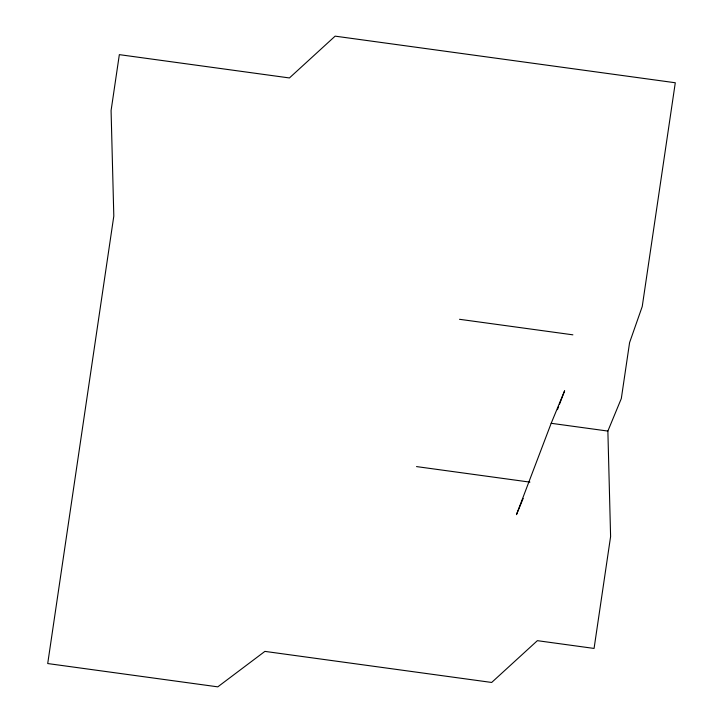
<?xml version="1.0" encoding="UTF-8"?>
<svg xmlns="http://www.w3.org/2000/svg" width="723" height="723" viewBox="0 0 723 723"><rect width="100%" height="100%" fill="white"/><g stroke="black" fill="none" stroke-linecap="round" stroke-linejoin="round"><path stroke-width="1.08" d="M559.439 404.419L564.627 390.763L551.179 423.298L516.457 514.659L523.19 498.391M557.442 409.67L558.644 406.516M607.871 431.071L621.319 398.536L629.588 342.603L642.241 306.489L675.291 82.756L335.129 36.15L289.426 77.948L119.34 54.641L111.08 110.574L113.809 216.078L47.709 663.551L217.795 686.85L264.898 651.387L491.676 682.458L537.379 640.668L594.071 648.432L610.601 536.565L607.871 431.071L551.179 423.298M459.503 319.295L572.887 334.83M416.52 466.588L529.914 482.124"/></g></svg>
